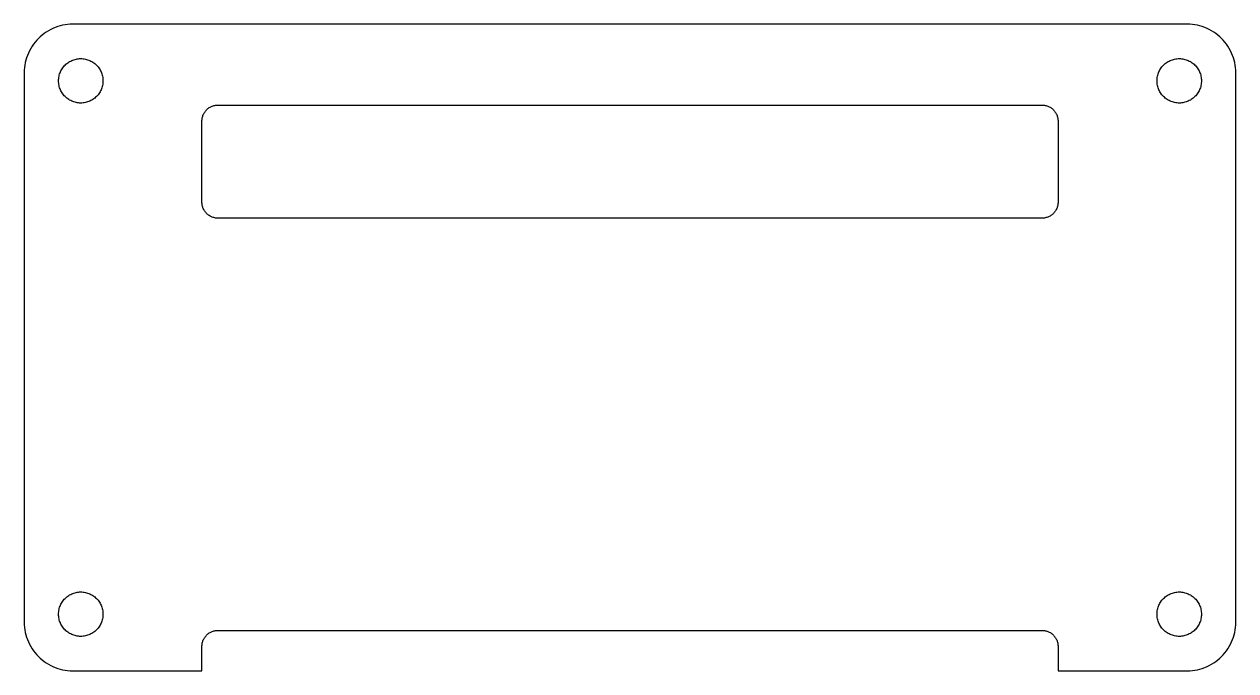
# Model space of a CAD drawing. Header units: metres. Extents: x -38 to 198, y -20 to 155.
# Drawn here: x -37.5 to 37.5, y 115 to 155 of the extents above; entities that cross this region are included whole.
import ezdxf

# ---------------------------------------------------------------- set-up
doc = ezdxf.new("R2010")
doc.units = ezdxf.units.M

msp = doc.modelspace()

# ---------------------------------------------------------------- linework, layer by layer
for p, q in [((-36.1339, 154.516), (-36.2634, 154.427)), ((-36, 154.598), (-36.1339, 154.516)), ((-35.862, 154.673), (-36, 154.598)), ((-35.7202, 154.741), (-35.862, 154.673)), ((-35.5751, 154.801), (-35.7202, 154.741)), ((-35.427, 154.853), (-35.5751, 154.801)), ((-35.2764, 154.898), (-35.427, 154.853)), ((-35.1237, 154.934), (-35.2764, 154.898)), ((-34.9693, 154.963), (-35.1237, 154.934)), ((-34.8136, 154.984), (-34.9693, 154.963)), ((-34.657, 154.996), (-34.8136, 154.984)), ((-34.5, 155), (-34.657, 154.996)), ((34.5, 155), (-34.5, 155)), ((34.657, 154.996), (34.5, 155)), ((34.8136, 154.984), (34.657, 154.996)), ((34.9693, 154.963), (34.8136, 154.984)), ((35.1237, 154.934), (34.9693, 154.963)), ((35.2764, 154.898), (35.1237, 154.934)), ((35.427, 154.853), (35.2764, 154.898)), ((35.5751, 154.801), (35.427, 154.853)), ((35.7202, 154.741), (35.5751, 154.801)), ((35.862, 154.673), (35.7202, 154.741)), ((36, 154.598), (35.862, 154.673)), ((36.1339, 154.516), (36, 154.598)), ((36.2634, 154.427), (36.1339, 154.516)), ((-36.927, 153.763), (-37.016, 153.634)), ((-36.8314, 153.888), (-36.927, 153.763)), ((-36.7294, 154.007), (-36.8314, 153.888)), ((-36.6213, 154.121), (-36.7294, 154.007)), ((-36.5074, 154.229), (-36.6213, 154.121)), ((-36.388, 154.331), (-36.5074, 154.229)), ((-36.2634, 154.427), (-36.388, 154.331)), ((36.388, 154.331), (36.2634, 154.427)), ((36.5074, 154.229), (36.388, 154.331)), ((36.6213, 154.121), (36.5074, 154.229)), ((36.7294, 154.007), (36.6213, 154.121)), ((36.8314, 153.888), (36.7294, 154.007)), ((36.927, 153.763), (36.8314, 153.888)), ((37.016, 153.634), (36.927, 153.763)), ((-37.3007, 153.075), (-37.3532, 152.927)), ((-37.2406, 153.22), (-37.3007, 153.075)), ((-37.173, 153.362), (-37.2406, 153.22)), ((-37.0981, 153.5), (-37.173, 153.362)), ((-37.016, 153.634), (-37.0981, 153.5)), ((37.0981, 153.5), (37.016, 153.634)), ((37.173, 153.362), (37.0981, 153.5)), ((37.2406, 153.22), (37.173, 153.362)), ((37.3007, 153.075), (37.2406, 153.22)), ((37.3532, 152.927), (37.3007, 153.075)), ((-37.4836, 152.314), (-37.4959, 152.157)), ((-37.4631, 152.469), (-37.4836, 152.314)), ((-37.4344, 152.624), (-37.4631, 152.469)), ((-37.3978, 152.776), (-37.4344, 152.624)), ((-37.3532, 152.927), (-37.3978, 152.776)), ((-35.1532, 152.249), (-35.1124, 152.308)), ((-35.1124, 152.308), (-35.0686, 152.365)), ((-35.0686, 152.365), (-35.0218, 152.42)), ((-35.0218, 152.42), (-34.9723, 152.472)), ((-34.9723, 152.472), (-34.92, 152.522)), ((-34.92, 152.522), (-34.8653, 152.569)), ((-34.8653, 152.569), (-34.8082, 152.612)), ((-34.8082, 152.612), (-34.7489, 152.653)), ((-34.7489, 152.653), (-34.6875, 152.691)), ((-34.6875, 152.691), (-34.6242, 152.725)), ((-34.6242, 152.725), (-34.5592, 152.756)), ((-34.5592, 152.756), (-34.4928, 152.784)), ((-34.4928, 152.784), (-34.4249, 152.808)), ((-34.4249, 152.808), (-34.3559, 152.828)), ((-34.3559, 152.828), (-34.2859, 152.845)), ((-34.2859, 152.845), (-34.2151, 152.858)), ((-34.2151, 152.858), (-34.1437, 152.867)), ((-34.1437, 152.867), (-34.072, 152.873)), ((-34.072, 152.873), (-34, 152.875)), ((-34, 152.875), (-33.928, 152.873)), ((-33.928, 152.873), (-33.8563, 152.867)), ((-33.8563, 152.867), (-33.7849, 152.858)), ((-33.7849, 152.858), (-33.7141, 152.845)), ((-33.7141, 152.845), (-33.6441, 152.828)), ((-33.6441, 152.828), (-33.5751, 152.808)), ((-33.5751, 152.808), (-33.5072, 152.784)), ((-33.5072, 152.784), (-33.4407, 152.756)), ((-33.4407, 152.756), (-33.3758, 152.725)), ((-33.3758, 152.725), (-33.3125, 152.691)), ((-33.3125, 152.691), (-33.2511, 152.653)), ((-33.2511, 152.653), (-33.1918, 152.612)), ((-33.1918, 152.612), (-33.1347, 152.569)), ((-33.1347, 152.569), (-33.0799, 152.522)), ((-33.0799, 152.522), (-33.0277, 152.472)), ((-33.0277, 152.472), (-32.9782, 152.42)), ((-32.9782, 152.42), (-32.9314, 152.365)), ((-32.9314, 152.365), (-32.8876, 152.308)), ((-32.8876, 152.308), (-32.8468, 152.249)), ((32.8468, 152.249), (32.8876, 152.308)), ((32.8876, 152.308), (32.9314, 152.365)), ((32.9314, 152.365), (32.9782, 152.42)), ((32.9782, 152.42), (33.0277, 152.472)), ((33.0277, 152.472), (33.0799, 152.522)), ((33.0799, 152.522), (33.1347, 152.569)), ((33.1347, 152.569), (33.1918, 152.612)), ((33.1918, 152.612), (33.2511, 152.653)), ((33.2511, 152.653), (33.3125, 152.691)), ((33.3125, 152.691), (33.3758, 152.725)), ((33.3758, 152.725), (33.4407, 152.756)), ((33.4407, 152.756), (33.5072, 152.784)), ((33.5072, 152.784), (33.5751, 152.808)), ((33.5751, 152.808), (33.6441, 152.828)), ((33.6441, 152.828), (33.7141, 152.845)), ((33.7141, 152.845), (33.7849, 152.858)), ((33.7849, 152.858), (33.8563, 152.867)), ((33.8563, 152.867), (33.928, 152.873)), ((33.928, 152.873), (34, 152.875)), ((34, 152.875), (34.072, 152.873)), ((34.072, 152.873), (34.1437, 152.867)), ((34.1437, 152.867), (34.2151, 152.858)), ((34.2151, 152.858), (34.2859, 152.845)), ((34.2859, 152.845), (34.3559, 152.828)), ((34.3559, 152.828), (34.4249, 152.808)), ((34.4249, 152.808), (34.4928, 152.784)), ((34.4928, 152.784), (34.5592, 152.756)), ((34.5592, 152.756), (34.6242, 152.725)), ((34.6242, 152.725), (34.6875, 152.691)), ((34.6875, 152.691), (34.7489, 152.653)), ((34.7489, 152.653), (34.8082, 152.612)), ((34.8082, 152.612), (34.8653, 152.569)), ((34.8653, 152.569), (34.92, 152.522)), ((34.92, 152.522), (34.9723, 152.472)), ((34.9723, 152.472), (35.0218, 152.42)), ((35.0218, 152.42), (35.0686, 152.365)), ((35.0686, 152.365), (35.1124, 152.308)), ((35.1124, 152.308), (35.1532, 152.249)), ((37.3978, 152.776), (37.3532, 152.927)), ((37.4344, 152.624), (37.3978, 152.776)), ((37.4631, 152.469), (37.4344, 152.624)), ((37.4836, 152.314), (37.4631, 152.469)), ((37.4959, 152.157), (37.4836, 152.314)), ((-37.4959, 152.157), (-37.5, 152)), ((-37.5, 152), (-37.5, 118)), ((-35.375, 151.5), (-35.3731, 151.572)), ((-35.3731, 151.428), (-35.375, 151.5)), ((-35.3731, 151.572), (-35.3675, 151.644)), ((-35.3675, 151.644), (-35.3581, 151.715)), ((-35.3581, 151.715), (-35.3449, 151.786)), ((-35.3449, 151.786), (-35.3281, 151.856)), ((-35.3281, 151.856), (-35.3077, 151.925)), ((-35.3077, 151.925), (-35.2837, 151.993)), ((-35.2837, 151.993), (-35.2561, 152.059)), ((-35.2561, 152.059), (-35.2251, 152.124)), ((-35.2251, 152.124), (-35.1908, 152.188)), ((-35.1908, 152.188), (-35.1532, 152.249)), ((-32.8468, 152.249), (-32.8092, 152.188)), ((-32.8092, 152.188), (-32.7749, 152.124)), ((-32.7749, 152.124), (-32.7439, 152.059)), ((-32.7439, 152.059), (-32.7163, 151.993)), ((-32.7163, 151.993), (-32.6923, 151.925)), ((-32.6923, 151.925), (-32.6718, 151.856)), ((-32.6718, 151.856), (-32.655, 151.786)), ((-32.655, 151.786), (-32.6419, 151.715)), ((-32.6419, 151.715), (-32.6325, 151.644)), ((-32.6325, 151.644), (-32.6269, 151.572)), ((-32.6269, 151.572), (-32.625, 151.5)), ((-32.625, 151.5), (-32.6269, 151.428)), ((32.625, 151.5), (32.6269, 151.572)), ((32.6269, 151.428), (32.625, 151.5)), ((32.6269, 151.572), (32.6325, 151.644)), ((32.6325, 151.644), (32.6419, 151.715)), ((32.6419, 151.715), (32.655, 151.786)), ((32.655, 151.786), (32.6718, 151.856)), ((32.6718, 151.856), (32.6923, 151.925)), ((32.6923, 151.925), (32.7163, 151.993)), ((32.7163, 151.993), (32.7439, 152.059)), ((32.7439, 152.059), (32.7749, 152.124)), ((32.7749, 152.124), (32.8092, 152.188)), ((32.8092, 152.188), (32.8468, 152.249)), ((35.1532, 152.249), (35.1908, 152.188)), ((35.1908, 152.188), (35.2251, 152.124)), ((35.2251, 152.124), (35.2561, 152.059)), ((35.2561, 152.059), (35.2837, 151.993)), ((35.2837, 151.993), (35.3077, 151.925)), ((35.3077, 151.925), (35.3281, 151.856)), ((35.3281, 151.856), (35.3449, 151.786)), ((35.3449, 151.786), (35.3581, 151.715)), ((35.3581, 151.715), (35.3675, 151.644)), ((35.3675, 151.644), (35.3731, 151.572)), ((35.3731, 151.572), (35.375, 151.5)), ((35.375, 151.5), (35.3731, 151.428)), ((37.5, 152), (37.4959, 152.157)), ((37.5, 118), (37.5, 152)), ((-35.3675, 151.356), (-35.3731, 151.428)), ((-35.3581, 151.285), (-35.3675, 151.356)), ((-35.3449, 151.214), (-35.3581, 151.285)), ((-35.3281, 151.144), (-35.3449, 151.214)), ((-35.3077, 151.075), (-35.3281, 151.144)), ((-35.2837, 151.007), (-35.3077, 151.075)), ((-35.2561, 150.941), (-35.2837, 151.007)), ((-35.2251, 150.876), (-35.2561, 150.941)), ((-35.1908, 150.812), (-35.2251, 150.876)), ((-35.1532, 150.751), (-35.1908, 150.812)), ((-35.1124, 150.692), (-35.1532, 150.751)), ((-32.8468, 150.751), (-32.8876, 150.692)), ((-32.8092, 150.812), (-32.8468, 150.751)), ((-32.7749, 150.876), (-32.8092, 150.812)), ((-32.7439, 150.941), (-32.7749, 150.876)), ((-32.7163, 151.007), (-32.7439, 150.941)), ((-32.6923, 151.075), (-32.7163, 151.007)), ((-32.6718, 151.144), (-32.6923, 151.075)), ((-32.655, 151.214), (-32.6718, 151.144)), ((-32.6419, 151.285), (-32.655, 151.214)), ((-32.6325, 151.356), (-32.6419, 151.285)), ((-32.6269, 151.428), (-32.6325, 151.356)), ((32.6325, 151.356), (32.6269, 151.428)), ((32.6419, 151.285), (32.6325, 151.356)), ((32.655, 151.214), (32.6419, 151.285)), ((32.6718, 151.144), (32.655, 151.214)), ((32.6923, 151.075), (32.6718, 151.144)), ((32.7163, 151.007), (32.6923, 151.075)), ((32.7439, 150.941), (32.7163, 151.007)), ((32.7749, 150.876), (32.7439, 150.941)), ((32.8092, 150.812), (32.7749, 150.876)), ((32.8468, 150.751), (32.8092, 150.812)), ((32.8876, 150.692), (32.8468, 150.751)), ((35.1532, 150.751), (35.1124, 150.692)), ((35.1908, 150.812), (35.1532, 150.751)), ((35.2251, 150.876), (35.1908, 150.812)), ((35.2561, 150.941), (35.2251, 150.876)), ((35.2837, 151.007), (35.2561, 150.941)), ((35.3077, 151.075), (35.2837, 151.007)), ((35.3281, 151.144), (35.3077, 151.075)), ((35.3449, 151.214), (35.3281, 151.144)), ((35.3581, 151.285), (35.3449, 151.214)), ((35.3675, 151.356), (35.3581, 151.285)), ((35.3731, 151.428), (35.3675, 151.356)), ((-35.0686, 150.635), (-35.1124, 150.692)), ((-35.0218, 150.58), (-35.0686, 150.635)), ((-34.9723, 150.528), (-35.0218, 150.58)), ((-34.92, 150.478), (-34.9723, 150.528)), ((-34.8653, 150.431), (-34.92, 150.478)), ((-34.8082, 150.388), (-34.8653, 150.431)), ((-34.7489, 150.347), (-34.8082, 150.388)), ((-34.6875, 150.309), (-34.7489, 150.347)), ((-34.6242, 150.275), (-34.6875, 150.309)), ((-34.5592, 150.244), (-34.6242, 150.275)), ((-34.4928, 150.216), (-34.5592, 150.244)), ((-34.4249, 150.192), (-34.4928, 150.216)), ((-34.3559, 150.172), (-34.4249, 150.192)), ((-34.2859, 150.155), (-34.3559, 150.172)), ((-34.2151, 150.142), (-34.2859, 150.155)), ((-34.1437, 150.133), (-34.2151, 150.142)), ((-34.072, 150.127), (-34.1437, 150.133)), ((-34, 150.125), (-34.072, 150.127)), ((-33.928, 150.127), (-34, 150.125)), ((-33.8563, 150.133), (-33.928, 150.127)), ((-33.7849, 150.142), (-33.8563, 150.133)), ((-33.7141, 150.155), (-33.7849, 150.142)), ((-33.6441, 150.172), (-33.7141, 150.155)), ((-33.5751, 150.192), (-33.6441, 150.172)), ((-33.5072, 150.216), (-33.5751, 150.192)), ((-33.4407, 150.244), (-33.5072, 150.216)), ((-33.3758, 150.275), (-33.4407, 150.244)), ((-33.3125, 150.309), (-33.3758, 150.275)), ((-33.2511, 150.347), (-33.3125, 150.309)), ((-33.1918, 150.388), (-33.2511, 150.347)), ((-33.1347, 150.431), (-33.1918, 150.388)), ((-33.0799, 150.478), (-33.1347, 150.431)), ((-33.0277, 150.528), (-33.0799, 150.478)), ((-32.9782, 150.58), (-33.0277, 150.528)), ((-32.9314, 150.635), (-32.9782, 150.58)), ((-32.8876, 150.692), (-32.9314, 150.635)), ((-25.5523, 149.999), (-25.5, 150)), ((-25.5, 150), (25.5, 150)), ((25.5, 150), (25.5523, 149.999)), ((32.9314, 150.635), (32.8876, 150.692)), ((32.9782, 150.58), (32.9314, 150.635)), ((33.0277, 150.528), (32.9782, 150.58)), ((33.0799, 150.478), (33.0277, 150.528)), ((33.1347, 150.431), (33.0799, 150.478)), ((33.1918, 150.388), (33.1347, 150.431)), ((33.2511, 150.347), (33.1918, 150.388)), ((33.3125, 150.309), (33.2511, 150.347)), ((33.3758, 150.275), (33.3125, 150.309)), ((33.4407, 150.244), (33.3758, 150.275)), ((33.5072, 150.216), (33.4407, 150.244)), ((33.5751, 150.192), (33.5072, 150.216)), ((33.6441, 150.172), (33.5751, 150.192)), ((33.7141, 150.155), (33.6441, 150.172)), ((33.7849, 150.142), (33.7141, 150.155)), ((33.8563, 150.133), (33.7849, 150.142)), ((33.928, 150.127), (33.8563, 150.133)), ((34, 150.125), (33.928, 150.127)), ((34.072, 150.127), (34, 150.125)), ((34.1437, 150.133), (34.072, 150.127)), ((34.2151, 150.142), (34.1437, 150.133)), ((34.2859, 150.155), (34.2151, 150.142)), ((34.3559, 150.172), (34.2859, 150.155)), ((34.4249, 150.192), (34.3559, 150.172)), ((34.4928, 150.216), (34.4249, 150.192)), ((34.5592, 150.244), (34.4928, 150.216)), ((34.6242, 150.275), (34.5592, 150.244)), ((34.6875, 150.309), (34.6242, 150.275)), ((34.7489, 150.347), (34.6875, 150.309)), ((34.8082, 150.388), (34.7489, 150.347)), ((34.8653, 150.431), (34.8082, 150.388)), ((34.92, 150.478), (34.8653, 150.431)), ((34.9723, 150.528), (34.92, 150.478)), ((35.0218, 150.58), (34.9723, 150.528)), ((35.0686, 150.635), (35.0218, 150.58)), ((35.1124, 150.692), (35.0686, 150.635)), ((-26.4781, 149.208), (-26.4659, 149.259)), ((-26.4659, 149.259), (-26.451, 149.309)), ((-26.451, 149.309), (-26.4336, 149.358)), ((-26.4336, 149.358), (-26.4135, 149.407)), ((-26.4135, 149.407), (-26.391, 149.454)), ((-26.391, 149.454), (-26.366, 149.5)), ((-26.366, 149.5), (-26.3387, 149.545)), ((-26.3387, 149.545), (-26.309, 149.588)), ((-26.309, 149.588), (-26.2771, 149.629)), ((-26.2771, 149.629), (-26.2431, 149.669)), ((-26.2431, 149.669), (-26.2071, 149.707)), ((-26.2071, 149.707), (-26.1691, 149.743)), ((-26.1691, 149.743), (-26.1293, 149.777)), ((-26.1293, 149.777), (-26.0878, 149.809)), ((-26.0878, 149.809), (-26.0446, 149.839)), ((-26.0446, 149.839), (-26, 149.866)), ((-26, 149.866), (-25.954, 149.891)), ((-25.954, 149.891), (-25.9067, 149.914)), ((-25.9067, 149.914), (-25.8584, 149.934)), ((-25.8584, 149.934), (-25.809, 149.951)), ((-25.809, 149.951), (-25.7588, 149.966)), ((-25.7588, 149.966), (-25.7079, 149.978)), ((-25.7079, 149.978), (-25.6564, 149.988)), ((-25.6564, 149.988), (-25.6045, 149.995)), ((-25.6045, 149.995), (-25.5523, 149.999)), ((25.5523, 149.999), (25.6045, 149.995)), ((25.6045, 149.995), (25.6564, 149.988)), ((25.6564, 149.988), (25.7079, 149.978)), ((25.7079, 149.978), (25.7588, 149.966)), ((25.7588, 149.966), (25.809, 149.951)), ((25.809, 149.951), (25.8584, 149.934)), ((25.8584, 149.934), (25.9067, 149.914)), ((25.9067, 149.914), (25.954, 149.891)), ((25.954, 149.891), (26, 149.866)), ((26, 149.866), (26.0446, 149.839)), ((26.0446, 149.839), (26.0878, 149.809)), ((26.0878, 149.809), (26.1293, 149.777)), ((26.1293, 149.777), (26.1691, 149.743)), ((26.1691, 149.743), (26.2071, 149.707)), ((26.2071, 149.707), (26.2431, 149.669)), ((26.2431, 149.669), (26.2771, 149.629)), ((26.2771, 149.629), (26.309, 149.588)), ((26.309, 149.588), (26.3387, 149.545)), ((26.3387, 149.545), (26.366, 149.5)), ((26.366, 149.5), (26.391, 149.454)), ((26.391, 149.454), (26.4135, 149.407)), ((26.4135, 149.407), (26.4336, 149.358)), ((26.4336, 149.358), (26.451, 149.309)), ((26.451, 149.309), (26.4659, 149.259)), ((26.4659, 149.259), (26.4781, 149.208)), ((-26.5, 149), (-26.4986, 149.052)), ((-26.5, 144), (-26.5, 149)), ((-26.4986, 149.052), (-26.4945, 149.105)), ((-26.4945, 149.105), (-26.4877, 149.156)), ((-26.4877, 149.156), (-26.4781, 149.208)), ((26.4781, 149.208), (26.4877, 149.156)), ((26.4877, 149.156), (26.4945, 149.105)), ((26.4945, 149.105), (26.4986, 149.052)), ((26.4986, 149.052), (26.5, 149)), ((26.5, 149), (26.5, 144)), ((-26.4986, 143.948), (-26.5, 144)), ((26.5, 144), (26.4986, 143.948)), ((-26.4945, 143.895), (-26.4986, 143.948)), ((-26.4877, 143.844), (-26.4945, 143.895)), ((-26.4781, 143.792), (-26.4877, 143.844)), ((-26.4659, 143.741), (-26.4781, 143.792)), ((-26.451, 143.691), (-26.4659, 143.741)), ((-26.4336, 143.642), (-26.451, 143.691)), ((-26.4135, 143.593), (-26.4336, 143.642)), ((-26.391, 143.546), (-26.4135, 143.593)), ((-26.366, 143.5), (-26.391, 143.546)), ((-26.3387, 143.455), (-26.366, 143.5)), ((-26.309, 143.412), (-26.3387, 143.455)), ((-26.2771, 143.371), (-26.309, 143.412)), ((-26.2431, 143.331), (-26.2771, 143.371)), ((-26.2071, 143.293), (-26.2431, 143.331)), ((-26.1691, 143.257), (-26.2071, 143.293)), ((-26.1293, 143.223), (-26.1691, 143.257)), ((26.1691, 143.257), (26.1293, 143.223)), ((26.2071, 143.293), (26.1691, 143.257)), ((26.2431, 143.331), (26.2071, 143.293)), ((26.2771, 143.371), (26.2431, 143.331)), ((26.309, 143.412), (26.2771, 143.371)), ((26.3387, 143.455), (26.309, 143.412)), ((26.366, 143.5), (26.3387, 143.455)), ((26.391, 143.546), (26.366, 143.5)), ((26.4135, 143.593), (26.391, 143.546)), ((26.4336, 143.642), (26.4135, 143.593)), ((26.451, 143.691), (26.4336, 143.642)), ((26.4659, 143.741), (26.451, 143.691)), ((26.4781, 143.792), (26.4659, 143.741)), ((26.4877, 143.844), (26.4781, 143.792)), ((26.4945, 143.895), (26.4877, 143.844)), ((26.4986, 143.948), (26.4945, 143.895)), ((-26.0878, 143.191), (-26.1293, 143.223)), ((-26.0446, 143.161), (-26.0878, 143.191)), ((-26, 143.134), (-26.0446, 143.161)), ((-25.954, 143.109), (-26, 143.134)), ((-25.9067, 143.086), (-25.954, 143.109)), ((-25.8584, 143.066), (-25.9067, 143.086)), ((-25.809, 143.049), (-25.8584, 143.066)), ((-25.7588, 143.034), (-25.809, 143.049)), ((-25.7079, 143.022), (-25.7588, 143.034)), ((-25.6564, 143.012), (-25.7079, 143.022)), ((-25.6045, 143.005), (-25.6564, 143.012)), ((-25.5523, 143.001), (-25.6045, 143.005)), ((-25.5, 143), (-25.5523, 143.001)), ((25.5, 143), (-25.5, 143)), ((25.5523, 143.001), (25.5, 143)), ((25.6045, 143.005), (25.5523, 143.001)), ((25.6564, 143.012), (25.6045, 143.005)), ((25.7079, 143.022), (25.6564, 143.012)), ((25.7588, 143.034), (25.7079, 143.022)), ((25.809, 143.049), (25.7588, 143.034)), ((25.8584, 143.066), (25.809, 143.049)), ((25.9067, 143.086), (25.8584, 143.066)), ((25.954, 143.109), (25.9067, 143.086)), ((26, 143.134), (25.954, 143.109)), ((26.0446, 143.161), (26, 143.134)), ((26.0878, 143.191), (26.0446, 143.161)), ((26.1293, 143.223), (26.0878, 143.191)), ((-35.1532, 119.249), (-35.1124, 119.308)), ((-35.1124, 119.308), (-35.0686, 119.365)), ((-35.0686, 119.365), (-35.0218, 119.42)), ((-35.0218, 119.42), (-34.9723, 119.472)), ((-34.9723, 119.472), (-34.92, 119.522)), ((-34.92, 119.522), (-34.8653, 119.569)), ((-34.8653, 119.569), (-34.8082, 119.612)), ((-34.8082, 119.612), (-34.7489, 119.653)), ((-34.7489, 119.653), (-34.6875, 119.691)), ((-34.6875, 119.691), (-34.6242, 119.725)), ((-34.6242, 119.725), (-34.5592, 119.756)), ((-34.5592, 119.756), (-34.4928, 119.784)), ((-34.4928, 119.784), (-34.4249, 119.808)), ((-34.4249, 119.808), (-34.3559, 119.828)), ((-34.3559, 119.828), (-34.2859, 119.845)), ((-34.2859, 119.845), (-34.2151, 119.858)), ((-34.2151, 119.858), (-34.1437, 119.867)), ((-34.1437, 119.867), (-34.072, 119.873)), ((-34.072, 119.873), (-34, 119.875)), ((-34, 119.875), (-33.928, 119.873)), ((-33.928, 119.873), (-33.8563, 119.867)), ((-33.8563, 119.867), (-33.7849, 119.858)), ((-33.7849, 119.858), (-33.7141, 119.845)), ((-33.7141, 119.845), (-33.6441, 119.828)), ((-33.6441, 119.828), (-33.5751, 119.808)), ((-33.5751, 119.808), (-33.5072, 119.784)), ((-33.5072, 119.784), (-33.4407, 119.756)), ((-33.4407, 119.756), (-33.3758, 119.725)), ((-33.3758, 119.725), (-33.3125, 119.691)), ((-33.3125, 119.691), (-33.2511, 119.653)), ((-33.2511, 119.653), (-33.1918, 119.612)), ((-33.1918, 119.612), (-33.1347, 119.569)), ((-33.1347, 119.569), (-33.0799, 119.522)), ((-33.0799, 119.522), (-33.0277, 119.472)), ((-33.0277, 119.472), (-32.9782, 119.42)), ((-32.9782, 119.42), (-32.9314, 119.365)), ((-32.9314, 119.365), (-32.8876, 119.308)), ((-32.8876, 119.308), (-32.8468, 119.249)), ((32.8468, 119.249), (32.8876, 119.308)), ((32.8876, 119.308), (32.9314, 119.365)), ((32.9314, 119.365), (32.9782, 119.42)), ((32.9782, 119.42), (33.0277, 119.472)), ((33.0277, 119.472), (33.0799, 119.522)), ((33.0799, 119.522), (33.1347, 119.569)), ((33.1347, 119.569), (33.1918, 119.612)), ((33.1918, 119.612), (33.2511, 119.653)), ((33.2511, 119.653), (33.3125, 119.691)), ((33.3125, 119.691), (33.3758, 119.725)), ((33.3758, 119.725), (33.4407, 119.756)), ((33.4407, 119.756), (33.5072, 119.784)), ((33.5072, 119.784), (33.5751, 119.808)), ((33.5751, 119.808), (33.6441, 119.828)), ((33.6441, 119.828), (33.7141, 119.845)), ((33.7141, 119.845), (33.7849, 119.858)), ((33.7849, 119.858), (33.8563, 119.867)), ((33.8563, 119.867), (33.928, 119.873)), ((33.928, 119.873), (34, 119.875)), ((34, 119.875), (34.072, 119.873)), ((34.072, 119.873), (34.1437, 119.867)), ((34.1437, 119.867), (34.2151, 119.858)), ((34.2151, 119.858), (34.2859, 119.845)), ((34.2859, 119.845), (34.3559, 119.828)), ((34.3559, 119.828), (34.4249, 119.808)), ((34.4249, 119.808), (34.4928, 119.784)), ((34.4928, 119.784), (34.5592, 119.756)), ((34.5592, 119.756), (34.6242, 119.725)), ((34.6242, 119.725), (34.6875, 119.691)), ((34.6875, 119.691), (34.7489, 119.653)), ((34.7489, 119.653), (34.8082, 119.612)), ((34.8082, 119.612), (34.8653, 119.569)), ((34.8653, 119.569), (34.92, 119.522)), ((34.92, 119.522), (34.9723, 119.472)), ((34.9723, 119.472), (35.0218, 119.42)), ((35.0218, 119.42), (35.0686, 119.365)), ((35.0686, 119.365), (35.1124, 119.308)), ((35.1124, 119.308), (35.1532, 119.249)), ((-35.375, 118.5), (-35.3731, 118.572)), ((-35.3731, 118.428), (-35.375, 118.5)), ((-35.3731, 118.572), (-35.3675, 118.644)), ((-35.3675, 118.644), (-35.3581, 118.715)), ((-35.3581, 118.715), (-35.3449, 118.786)), ((-35.3449, 118.786), (-35.3281, 118.856)), ((-35.3281, 118.856), (-35.3077, 118.925)), ((-35.3077, 118.925), (-35.2837, 118.993)), ((-35.2837, 118.993), (-35.2561, 119.059)), ((-35.2561, 119.059), (-35.2251, 119.124)), ((-35.2251, 119.124), (-35.1908, 119.188)), ((-35.1908, 119.188), (-35.1532, 119.249)), ((-32.8468, 119.249), (-32.8092, 119.188)), ((-32.8092, 119.188), (-32.7749, 119.124)), ((-32.7749, 119.124), (-32.7439, 119.059)), ((-32.7439, 119.059), (-32.7163, 118.993)), ((-32.7163, 118.993), (-32.6923, 118.925)), ((-32.6923, 118.925), (-32.6718, 118.856)), ((-32.6718, 118.856), (-32.655, 118.786)), ((-32.655, 118.786), (-32.6419, 118.715)), ((-32.6419, 118.715), (-32.6325, 118.644)), ((-32.6325, 118.644), (-32.6269, 118.572)), ((-32.6269, 118.572), (-32.625, 118.5)), ((-32.625, 118.5), (-32.6269, 118.428)), ((32.625, 118.5), (32.6269, 118.572)), ((32.6269, 118.428), (32.625, 118.5)), ((32.6269, 118.572), (32.6325, 118.644)), ((32.6325, 118.644), (32.6419, 118.715)), ((32.6419, 118.715), (32.655, 118.786)), ((32.655, 118.786), (32.6718, 118.856)), ((32.6718, 118.856), (32.6923, 118.925)), ((32.6923, 118.925), (32.7163, 118.993)), ((32.7163, 118.993), (32.7439, 119.059)), ((32.7439, 119.059), (32.7749, 119.124)), ((32.7749, 119.124), (32.8092, 119.188)), ((32.8092, 119.188), (32.8468, 119.249)), ((35.1532, 119.249), (35.1908, 119.188)), ((35.1908, 119.188), (35.2251, 119.124)), ((35.2251, 119.124), (35.2561, 119.059)), ((35.2561, 119.059), (35.2837, 118.993)), ((35.2837, 118.993), (35.3077, 118.925)), ((35.3077, 118.925), (35.3281, 118.856)), ((35.3281, 118.856), (35.3449, 118.786)), ((35.3449, 118.786), (35.3581, 118.715)), ((35.3581, 118.715), (35.3675, 118.644)), ((35.3675, 118.644), (35.3731, 118.572)), ((35.3731, 118.572), (35.375, 118.5)), ((35.375, 118.5), (35.3731, 118.428)), ((-37.5, 118), (-37.4959, 117.843)), ((-37.4959, 117.843), (-37.4836, 117.686)), ((-35.3675, 118.356), (-35.3731, 118.428)), ((-35.3581, 118.285), (-35.3675, 118.356)), ((-35.3449, 118.214), (-35.3581, 118.285)), ((-35.3281, 118.144), (-35.3449, 118.214)), ((-35.3077, 118.075), (-35.3281, 118.144)), ((-35.2837, 118.007), (-35.3077, 118.075)), ((-35.2561, 117.941), (-35.2837, 118.007)), ((-35.2251, 117.876), (-35.2561, 117.941)), ((-35.1908, 117.812), (-35.2251, 117.876)), ((-35.1532, 117.751), (-35.1908, 117.812)), ((-35.1124, 117.692), (-35.1532, 117.751)), ((-32.8468, 117.751), (-32.8876, 117.692)), ((-32.8092, 117.812), (-32.8468, 117.751)), ((-32.7749, 117.876), (-32.8092, 117.812)), ((-32.7439, 117.941), (-32.7749, 117.876)), ((-32.7163, 118.007), (-32.7439, 117.941)), ((-32.6923, 118.075), (-32.7163, 118.007)), ((-32.6718, 118.144), (-32.6923, 118.075)), ((-32.655, 118.214), (-32.6718, 118.144)), ((-32.6419, 118.285), (-32.655, 118.214)), ((-32.6325, 118.356), (-32.6419, 118.285)), ((-32.6269, 118.428), (-32.6325, 118.356)), ((32.6325, 118.356), (32.6269, 118.428)), ((32.6419, 118.285), (32.6325, 118.356)), ((32.655, 118.214), (32.6419, 118.285)), ((32.6718, 118.144), (32.655, 118.214)), ((32.6923, 118.075), (32.6718, 118.144)), ((32.7163, 118.007), (32.6923, 118.075)), ((32.7439, 117.941), (32.7163, 118.007)), ((32.7749, 117.876), (32.7439, 117.941)), ((32.8092, 117.812), (32.7749, 117.876)), ((32.8468, 117.751), (32.8092, 117.812)), ((32.8876, 117.692), (32.8468, 117.751)), ((35.1532, 117.751), (35.1124, 117.692)), ((35.1908, 117.812), (35.1532, 117.751)), ((35.2251, 117.876), (35.1908, 117.812)), ((35.2561, 117.941), (35.2251, 117.876)), ((35.2837, 118.007), (35.2561, 117.941)), ((35.3077, 118.075), (35.2837, 118.007)), ((35.3281, 118.144), (35.3077, 118.075)), ((35.3449, 118.214), (35.3281, 118.144)), ((35.3581, 118.285), (35.3449, 118.214)), ((35.3675, 118.356), (35.3581, 118.285)), ((35.3731, 118.428), (35.3675, 118.356)), ((37.4836, 117.686), (37.4959, 117.843)), ((37.4959, 117.843), (37.5, 118)), ((-37.4836, 117.686), (-37.4631, 117.531)), ((-37.4631, 117.531), (-37.4344, 117.376)), ((-37.4344, 117.376), (-37.3978, 117.224)), ((-37.3978, 117.224), (-37.3532, 117.073)), ((-37.3532, 117.073), (-37.3007, 116.925)), ((-35.0686, 117.635), (-35.1124, 117.692)), ((-35.0218, 117.58), (-35.0686, 117.635)), ((-34.9723, 117.528), (-35.0218, 117.58)), ((-34.92, 117.478), (-34.9723, 117.528)), ((-34.8653, 117.431), (-34.92, 117.478)), ((-34.8082, 117.388), (-34.8653, 117.431)), ((-34.7489, 117.347), (-34.8082, 117.388)), ((-34.6875, 117.309), (-34.7489, 117.347)), ((-34.6242, 117.275), (-34.6875, 117.309)), ((-34.5592, 117.244), (-34.6242, 117.275)), ((-34.4928, 117.216), (-34.5592, 117.244)), ((-34.4249, 117.192), (-34.4928, 117.216)), ((-34.3559, 117.172), (-34.4249, 117.192)), ((-34.2859, 117.155), (-34.3559, 117.172)), ((-34.2151, 117.142), (-34.2859, 117.155)), ((-34.1437, 117.133), (-34.2151, 117.142)), ((-34.072, 117.127), (-34.1437, 117.133)), ((-34, 117.125), (-34.072, 117.127)), ((-33.928, 117.127), (-34, 117.125)), ((-33.8563, 117.133), (-33.928, 117.127)), ((-33.7849, 117.142), (-33.8563, 117.133)), ((-33.7141, 117.155), (-33.7849, 117.142)), ((-33.6441, 117.172), (-33.7141, 117.155)), ((-33.5751, 117.192), (-33.6441, 117.172)), ((-33.5072, 117.216), (-33.5751, 117.192)), ((-33.4407, 117.244), (-33.5072, 117.216)), ((-33.3758, 117.275), (-33.4407, 117.244)), ((-33.3125, 117.309), (-33.3758, 117.275)), ((-33.2511, 117.347), (-33.3125, 117.309)), ((-33.1918, 117.388), (-33.2511, 117.347)), ((-33.1347, 117.431), (-33.1918, 117.388)), ((-33.0799, 117.478), (-33.1347, 117.431)), ((-33.0277, 117.528), (-33.0799, 117.478)), ((-32.9782, 117.58), (-33.0277, 117.528)), ((-32.9314, 117.635), (-32.9782, 117.58)), ((-32.8876, 117.692), (-32.9314, 117.635)), ((-26.391, 116.954), (-26.366, 117)), ((-26.366, 117), (-26.3387, 117.045)), ((-26.3387, 117.045), (-26.309, 117.088)), ((-26.309, 117.088), (-26.2771, 117.129)), ((-26.2771, 117.129), (-26.2431, 117.169)), ((-26.2431, 117.169), (-26.2071, 117.207)), ((-26.2071, 117.207), (-26.1691, 117.243)), ((-26.1691, 117.243), (-26.1293, 117.277)), ((-26.1293, 117.277), (-26.0878, 117.309)), ((-26.0878, 117.309), (-26.0446, 117.339)), ((-26.0446, 117.339), (-26, 117.366)), ((-26, 117.366), (-25.954, 117.391)), ((-25.954, 117.391), (-25.9067, 117.414)), ((-25.9067, 117.414), (-25.8584, 117.434)), ((-25.8584, 117.434), (-25.809, 117.451)), ((-25.809, 117.451), (-25.7588, 117.466)), ((-25.7588, 117.466), (-25.7079, 117.478)), ((-25.7079, 117.478), (-25.6564, 117.488)), ((-25.6564, 117.488), (-25.6045, 117.495)), ((-25.6045, 117.495), (-25.5523, 117.499)), ((-25.5523, 117.499), (-25.5, 117.5)), ((-25.5, 117.5), (25.5, 117.5)), ((25.5, 117.5), (25.5523, 117.499)), ((25.5523, 117.499), (25.6045, 117.495)), ((25.6045, 117.495), (25.6564, 117.488)), ((25.6564, 117.488), (25.7079, 117.478)), ((25.7079, 117.478), (25.7588, 117.466)), ((25.7588, 117.466), (25.809, 117.451)), ((25.809, 117.451), (25.8584, 117.434)), ((25.8584, 117.434), (25.9067, 117.414)), ((25.9067, 117.414), (25.954, 117.391)), ((25.954, 117.391), (26, 117.366)), ((26, 117.366), (26.0446, 117.339)), ((26.0446, 117.339), (26.0878, 117.309)), ((26.0878, 117.309), (26.1293, 117.277)), ((26.1293, 117.277), (26.1691, 117.243)), ((26.1691, 117.243), (26.2071, 117.207)), ((26.2071, 117.207), (26.2431, 117.169)), ((26.2431, 117.169), (26.2771, 117.129)), ((26.2771, 117.129), (26.309, 117.088)), ((26.309, 117.088), (26.3387, 117.045)), ((26.3387, 117.045), (26.366, 117)), ((26.366, 117), (26.391, 116.954)), ((32.9314, 117.635), (32.8876, 117.692)), ((32.9782, 117.58), (32.9314, 117.635)), ((33.0277, 117.528), (32.9782, 117.58)), ((33.0799, 117.478), (33.0277, 117.528)), ((33.1347, 117.431), (33.0799, 117.478)), ((33.1918, 117.388), (33.1347, 117.431)), ((33.2511, 117.347), (33.1918, 117.388)), ((33.3125, 117.309), (33.2511, 117.347)), ((33.3758, 117.275), (33.3125, 117.309)), ((33.4407, 117.244), (33.3758, 117.275)), ((33.5072, 117.216), (33.4407, 117.244)), ((33.5751, 117.192), (33.5072, 117.216)), ((33.6441, 117.172), (33.5751, 117.192)), ((33.7141, 117.155), (33.6441, 117.172)), ((33.7849, 117.142), (33.7141, 117.155)), ((33.8563, 117.133), (33.7849, 117.142)), ((33.928, 117.127), (33.8563, 117.133)), ((34, 117.125), (33.928, 117.127)), ((34.072, 117.127), (34, 117.125)), ((34.1437, 117.133), (34.072, 117.127)), ((34.2151, 117.142), (34.1437, 117.133)), ((34.2859, 117.155), (34.2151, 117.142)), ((34.3559, 117.172), (34.2859, 117.155)), ((34.4249, 117.192), (34.3559, 117.172)), ((34.4928, 117.216), (34.4249, 117.192)), ((34.5592, 117.244), (34.4928, 117.216)), ((34.6242, 117.275), (34.5592, 117.244)), ((34.6875, 117.309), (34.6242, 117.275)), ((34.7489, 117.347), (34.6875, 117.309)), ((34.8082, 117.388), (34.7489, 117.347)), ((34.8653, 117.431), (34.8082, 117.388)), ((34.92, 117.478), (34.8653, 117.431)), ((34.9723, 117.528), (34.92, 117.478)), ((35.0218, 117.58), (34.9723, 117.528)), ((35.0686, 117.635), (35.0218, 117.58)), ((35.1124, 117.692), (35.0686, 117.635)), ((37.3007, 116.925), (37.3532, 117.073)), ((37.3532, 117.073), (37.3978, 117.224)), ((37.3978, 117.224), (37.4344, 117.376)), ((37.4344, 117.376), (37.4631, 117.531)), ((37.4631, 117.531), (37.4836, 117.686)), ((-37.3007, 116.925), (-37.2406, 116.78)), ((-37.2406, 116.78), (-37.173, 116.638)), ((-37.173, 116.638), (-37.0981, 116.5)), ((-37.0981, 116.5), (-37.016, 116.366)), ((-37.016, 116.366), (-36.927, 116.237)), ((-26.5, 116.5), (-26.4986, 116.552)), ((-26.5, 115), (-26.5, 116.5)), ((-26.4986, 116.552), (-26.4945, 116.605)), ((-26.4945, 116.605), (-26.4877, 116.656)), ((-26.4877, 116.656), (-26.4781, 116.708)), ((-26.4781, 116.708), (-26.4659, 116.759)), ((-26.4659, 116.759), (-26.451, 116.809)), ((-26.451, 116.809), (-26.4336, 116.858)), ((-26.4336, 116.858), (-26.4135, 116.907)), ((-26.4135, 116.907), (-26.391, 116.954)), ((26.391, 116.954), (26.4135, 116.907)), ((26.4135, 116.907), (26.4336, 116.858)), ((26.4336, 116.858), (26.451, 116.809)), ((26.451, 116.809), (26.4659, 116.759)), ((26.4659, 116.759), (26.4781, 116.708)), ((26.4781, 116.708), (26.4877, 116.656)), ((26.4877, 116.656), (26.4945, 116.605)), ((26.4945, 116.605), (26.4986, 116.552)), ((26.4986, 116.552), (26.5, 116.5)), ((26.5, 116.5), (26.5, 115)), ((36.927, 116.237), (37.016, 116.366)), ((37.016, 116.366), (37.0981, 116.5)), ((37.0981, 116.5), (37.173, 116.638)), ((37.173, 116.638), (37.2406, 116.78)), ((37.2406, 116.78), (37.3007, 116.925)), ((-36.927, 116.237), (-36.8314, 116.112)), ((-36.8314, 116.112), (-36.7294, 115.993)), ((-36.7294, 115.993), (-36.6213, 115.879)), ((-36.6213, 115.879), (-36.5074, 115.771)), ((-36.5074, 115.771), (-36.388, 115.669)), ((-36.388, 115.669), (-36.2634, 115.573)), ((-36.2634, 115.573), (-36.1339, 115.484)), ((36.1339, 115.484), (36.2634, 115.573)), ((36.2634, 115.573), (36.388, 115.669)), ((36.388, 115.669), (36.5074, 115.771)), ((36.5074, 115.771), (36.6213, 115.879)), ((36.6213, 115.879), (36.7294, 115.993)), ((36.7294, 115.993), (36.8314, 116.112)), ((36.8314, 116.112), (36.927, 116.237)), ((-36.1339, 115.484), (-36, 115.402)), ((-36, 115.402), (-35.862, 115.327)), ((-35.862, 115.327), (-35.7202, 115.259)), ((-35.7202, 115.259), (-35.5751, 115.199)), ((-35.5751, 115.199), (-35.427, 115.147)), ((-35.427, 115.147), (-35.2764, 115.102)), ((-35.2764, 115.102), (-35.1237, 115.066)), ((-35.1237, 115.066), (-34.9693, 115.037)), ((-34.9693, 115.037), (-34.8136, 115.016)), ((-34.8136, 115.016), (-34.657, 115.004)), ((-34.657, 115.004), (-34.5, 115)), ((-34.5, 115), (-26.5, 115)), ((26.5, 115), (34.5, 115)), ((34.5, 115), (34.657, 115.004)), ((34.657, 115.004), (34.8136, 115.016)), ((34.8136, 115.016), (34.9693, 115.037)), ((34.9693, 115.037), (35.1237, 115.066)), ((35.1237, 115.066), (35.2764, 115.102)), ((35.2764, 115.102), (35.427, 115.147)), ((35.427, 115.147), (35.5751, 115.199)), ((35.5751, 115.199), (35.7202, 115.259)), ((35.7202, 115.259), (35.862, 115.327)), ((35.862, 115.327), (36, 115.402)), ((36, 115.402), (36.1339, 115.484))]:
    msp.add_line(p, q)

doc.saveas('drawing.dxf')
